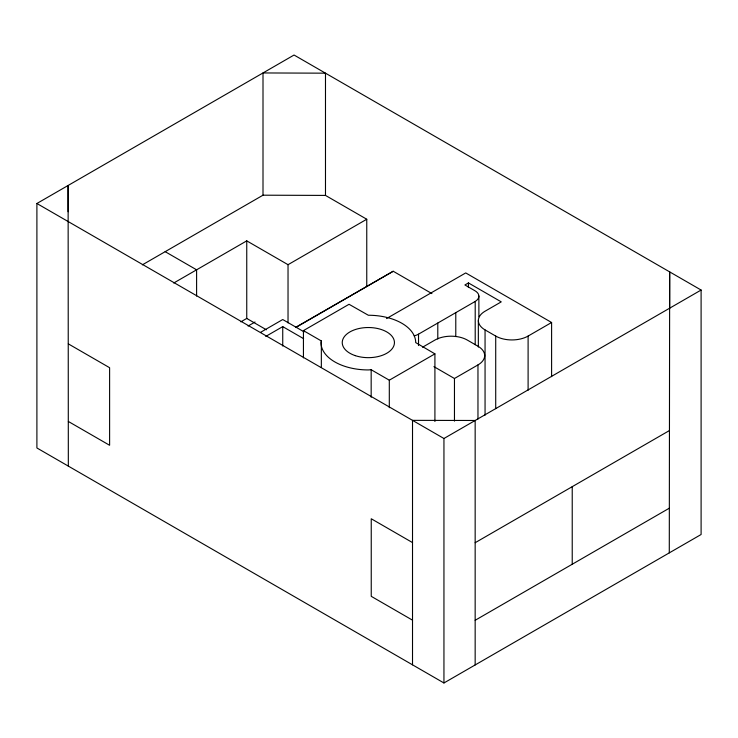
<?xml version="1.0" encoding="UTF-8"?>
<svg xmlns="http://www.w3.org/2000/svg" width="738" height="738" viewBox="0 0 738 738"><rect width="100%" height="100%" fill="white"/><g stroke="black" fill="none" stroke-linecap="round" stroke-linejoin="round"><path stroke-width="1.11" d="M303.438 357.884L303.438 330.615L321.344 340.956L320.975 342.589A47.361 27.343 0 0 0 368.336 369.941L371.168 369.729L389.304 380.19L434.913 353.862L434.913 421.509M36.9 203.494L294.056 55.027L701.1 290.034L701.1 534.506L443.944 682.973L36.9 447.966L36.9 203.494L443.944 438.501L701.1 290.034M142.369 264.841L263.005 195.192L325.486 195.413L366.758 219.241L366.758 286.547M173.734 283.014L246.75 240.865L288.032 264.693L366.758 219.241M240.846 321.851L246.75 318.438L266.409 329.794M248.088 326.039L255.044 322.017M260.625 332.303L282.737 319.536L304.093 331.869M265.763 336.417L282.737 326.62L303.622 338.677M295.698 327.321L393.216 271.252L431.914 293.595M296.15 327.285L393.216 271.252M303.438 330.615L349.046 304.287L368.336 315.246A47.361 27.343 0 0 1 415.697 342.589L434.913 353.862M386.509 318.576L465.733 272.931L551.6 322.497L551.6 376.648M485.06 415.162L485.06 329.914A22.896 13.219 0 0 1 485.06 311.215L501.25 301.87L468.436 282.931L464.903 284.969L474.848 290.698A13.146 7.592 0 0 1 475.207 301.436L475.207 344.757M414.184 335.836A13.395 7.74 0 0 0 418.529 334.157L475.207 301.436M422.542 347.22L434.922 340.07A22.896 13.219 0 0 1 467.311 340.07L477.966 346.223A22.896 13.219 0 0 1 477.966 364.923L477.966 419.064M433.916 366.629L454.46 378.493L477.966 364.923M485.06 329.914L495.715 336.067A22.896 13.219 0 0 0 528.104 336.067L551.6 322.497M475.161 542.716L669.283 430.641M475.161 620.289L669.283 508.214M165.174 251.667L196.603 269.813L196.603 296.058M68.33 343.871L109.611 367.709L109.611 445.282L68.33 421.453M412.514 542.587L371.242 518.759L371.242 596.332L412.514 620.169M669.67 308.438L669.67 271.888L669.283 552.873M572.227 486.674L572.227 564.256M528.104 336.067L528.104 390.217M495.715 336.067L495.715 408.649M478.879 296.021L478.879 316.759M478.344 320.569L478.344 347.063M475.161 664.947L475.161 420.476L412.514 420.356L412.514 664.827M468.436 282.931L468.436 287.534M455.78 312.654L455.78 336.593M454.46 378.493L454.46 421.121M443.944 438.501L443.944 682.973M437.791 323.032L437.791 338.991M418.529 334.157L418.529 345.559M389.304 380.19L389.304 407.708M371.168 369.729L371.168 397.238M325.486 195.413L325.486 73.173L263.005 72.951L263.005 195.192M321.344 340.956L321.344 367.33M288.032 264.693L288.032 322.884M282.737 326.62L282.737 346.039M246.75 240.865L246.75 318.438M68.33 466.112L68.117 185.469L68.117 211.741M355.282 355.642A26.107 15.074 0 0 0 394.443 342.589A26.107 15.074 0 0 0 355.282 329.545A26.107 15.074 0 0 0 355.282 355.642"/></g></svg>
